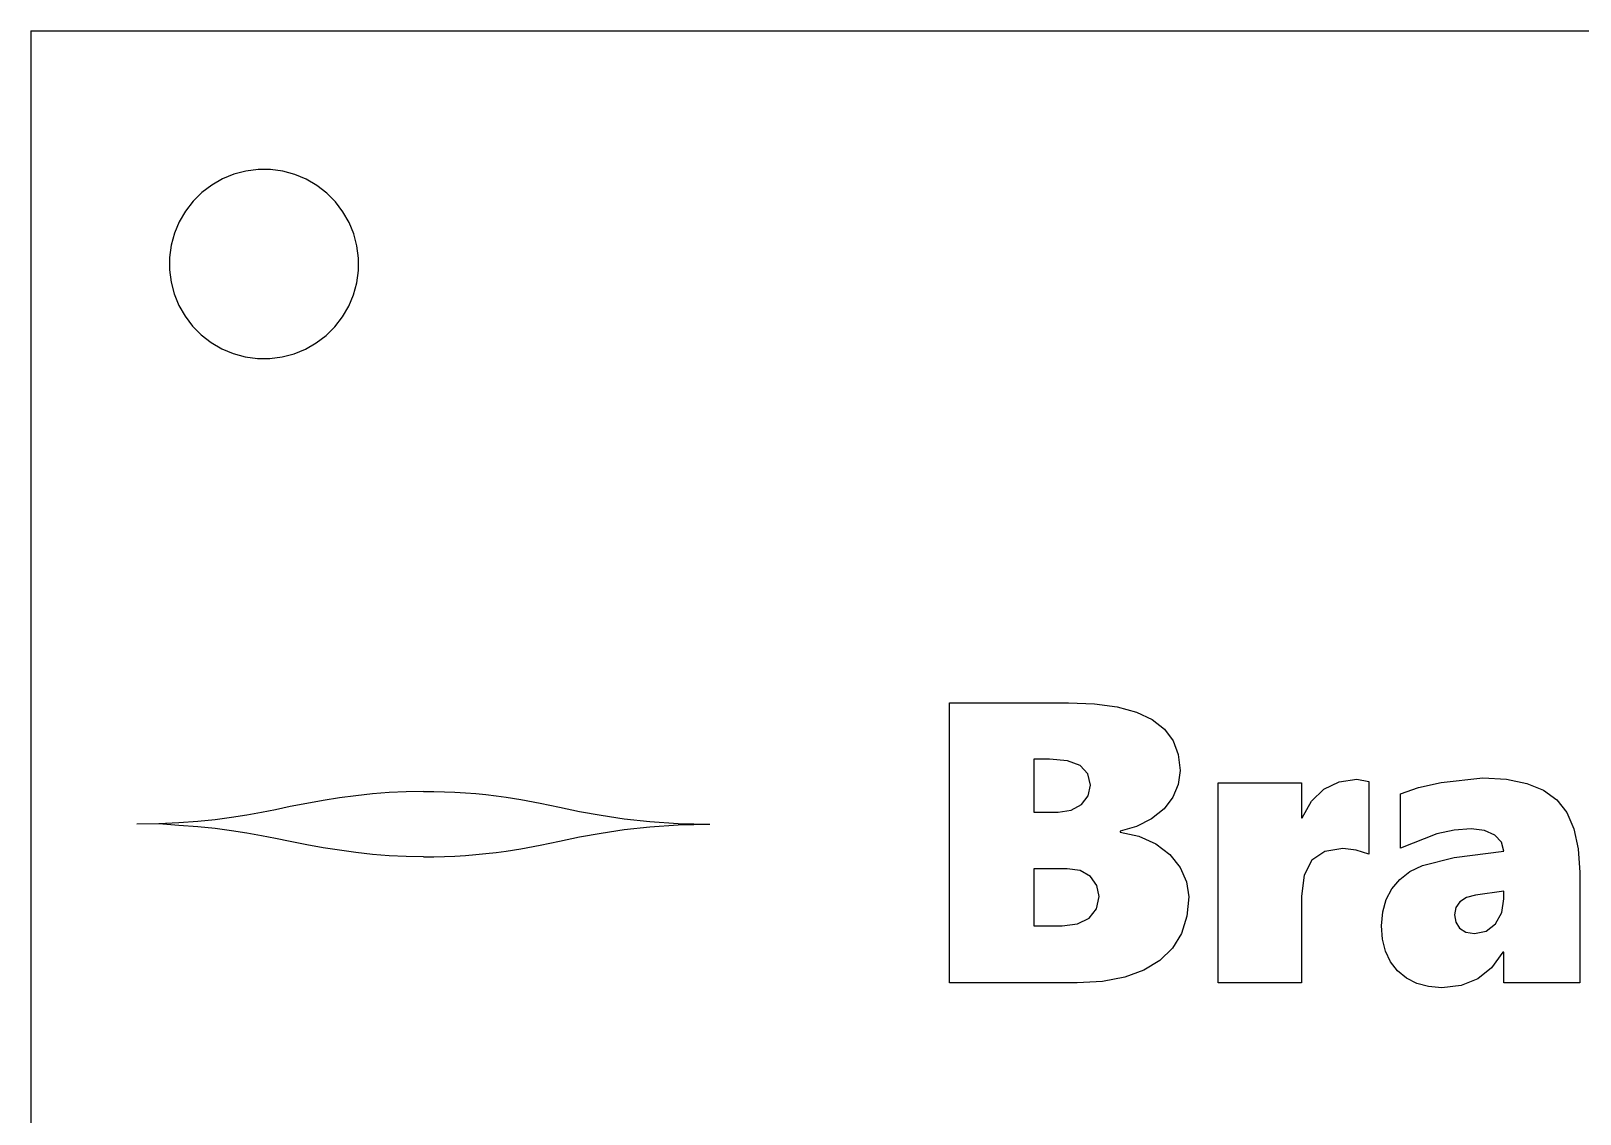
# Model space of a CAD drawing. Extents: x -52 to 52, y -74 to 74.
# Drawn here: x -52.5 to 0.7, y 36.6 to 73.8 of the extents above; entities that cross this region are included whole.
import ezdxf

# ---------------------------------------------------------------- set-up
doc = ezdxf.new("R2010")
doc.units = 0
doc.header["$MEASUREMENT"] = 0
doc.layers.get('0').update_dxf_attribs({"linetype": 'CONTINUOUS'})

msp = doc.modelspace()

# ---------------------------------------------------------------- linework, layer by layer
for p, q in [((-52.473, 73.775), (52.473, 73.775)), ((-52.473, 73.775), (-52.473, 30.513)), ((-45.898, 68.696), (-46.267, 68.485)), ((-45.505, 68.857), (-45.898, 68.696)), ((-45.094, 68.965), (-45.505, 68.857)), ((-44.672, 69.019), (-45.094, 68.965)), ((-44.247, 69.017), (-44.672, 69.019)), ((-43.826, 68.96), (-44.247, 69.017)), ((-43.415, 68.848), (-43.826, 68.96)), ((-43.023, 68.683), (-43.415, 68.848)), ((-42.656, 68.469), (-43.023, 68.683)), ((-46.606, 68.228), (-46.908, 67.928)), ((-46.267, 68.485), (-46.606, 68.228)), ((-42.32, 68.209), (-42.656, 68.469)), ((-42.021, 67.907), (-42.32, 68.209)), ((-47.168, 67.592), (-47.382, 67.225)), ((-46.908, 67.928), (-47.168, 67.592)), ((-41.763, 67.569), (-42.021, 67.907)), ((-41.552, 67.2), (-41.763, 67.569)), ((-47.382, 67.225), (-47.546, 66.833)), ((-41.391, 66.806), (-41.552, 67.2)), ((-47.546, 66.833), (-47.658, 66.423)), ((-41.283, 66.395), (-41.391, 66.806)), ((-47.716, 66.002), (-47.717, 65.576)), ((-47.658, 66.423), (-47.716, 66.002)), ((-41.23, 65.973), (-41.283, 66.395)), ((-41.231, 65.548), (-41.23, 65.973)), ((-47.717, 65.576), (-47.664, 65.155)), ((-41.289, 65.127), (-41.231, 65.548)), ((-47.664, 65.155), (-47.556, 64.744)), ((-41.401, 64.717), (-41.289, 65.127)), ((-47.556, 64.744), (-47.395, 64.35)), ((-41.565, 64.325), (-41.401, 64.717)), ((-47.395, 64.35), (-47.184, 63.981)), ((-47.184, 63.981), (-46.926, 63.643)), ((-42.039, 63.621), (-41.779, 63.958)), ((-41.779, 63.958), (-41.565, 64.325)), ((-46.926, 63.643), (-46.627, 63.341)), ((-46.627, 63.341), (-46.291, 63.081)), ((-42.68, 63.065), (-42.341, 63.322)), ((-42.341, 63.322), (-42.039, 63.621)), ((-46.291, 63.081), (-45.924, 62.866)), ((-45.924, 62.866), (-45.532, 62.702)), ((-43.442, 62.693), (-43.049, 62.854)), ((-43.049, 62.854), (-42.68, 63.065)), ((-45.532, 62.702), (-45.121, 62.59)), ((-45.121, 62.59), (-44.7, 62.533)), ((-44.7, 62.533), (-44.275, 62.531)), ((-44.275, 62.531), (-43.853, 62.585)), ((-43.853, 62.585), (-43.442, 62.693)), ((-20.937, 41.093), (-20.937, 50.71)), ((-20.937, 50.71), (-16.853, 50.71)), ((-16.853, 50.71), (-15.955, 50.674)), ((-15.955, 50.674), (-15.177, 50.565)), ((-15.177, 50.565), (-14.519, 50.383)), ((-14.519, 50.383), (-13.98, 50.129)), ((-13.98, 50.129), (-13.561, 49.801)), ((-13.561, 49.801), (-13.262, 49.401)), ((-13.262, 49.401), (-13.083, 48.929)), ((-17.503, 48.772), (-18.04, 48.772)), ((-18.04, 48.772), (-18.04, 46.955)), ((-16.89, 48.716), (-17.503, 48.772)), ((-16.452, 48.549), (-16.89, 48.716)), ((-16.189, 48.27), (-16.452, 48.549)), ((-13.083, 48.929), (-13.023, 48.383)), ((-16.101, 47.88), (-16.189, 48.27)), ((-16.178, 47.509), (-16.101, 47.88)), ((-13.083, 47.901), (-13.264, 47.461)), ((-13.023, 48.383), (-13.083, 47.901)), ((-11.708, 41.093), (-11.708, 47.961)), ((-11.708, 47.961), (-8.851, 47.961)), ((-8.851, 47.961), (-8.851, 46.753)), ((-8.08, 47.743), (-7.557, 47.997)), ((-7.557, 47.997), (-6.953, 48.081)), ((-6.953, 48.081), (-6.544, 48.001)), ((-6.544, 48.001), (-6.544, 45.513)), ((-4.83, 47.798), (-4.062, 47.974)), ((-4.062, 47.974), (-2.627, 48.128)), ((-2.627, 48.128), (-1.812, 48.082)), ((-1.812, 48.082), (-1.117, 47.941)), ((-1.117, 47.941), (-0.543, 47.708)), ((-42.446, 47.35), (-43.007, 47.25)), ((-41.883, 47.439), (-42.446, 47.35)), ((-41.318, 47.516), (-41.883, 47.439)), ((-40.749, 47.579), (-41.318, 47.516)), ((-40.174, 47.626), (-40.749, 47.579)), ((-39.592, 47.655), (-40.174, 47.626)), ((-39, 47.665), (-39.592, 47.655)), ((-39, 47.665), (-38.639, 47.662)), ((-38.639, 47.662), (-38.278, 47.653)), ((-38.278, 47.653), (-37.918, 47.637)), ((-37.918, 47.637), (-37.56, 47.615)), ((-37.56, 47.615), (-37.205, 47.587)), ((-37.205, 47.587), (-36.854, 47.553)), ((-36.854, 47.553), (-36.506, 47.513)), ((-36.506, 47.513), (-36.163, 47.466)), ((-36.163, 47.466), (-35.659, 47.384)), ((-35.659, 47.384), (-34.996, 47.258)), ((-16.41, 47.213), (-16.178, 47.509)), ((-13.264, 47.461), (-13.569, 47.068)), ((-8.507, 47.326), (-8.08, 47.743)), ((-5.457, 47.578), (-4.83, 47.798)), ((-5.457, 45.721), (-5.457, 47.578)), ((-0.543, 47.708), (-0.089, 47.38)), ((-0.089, 47.38), (0.256, 46.944)), ((-45.061, 46.852), (-45.588, 46.768)), ((-44.561, 46.942), (-45.061, 46.852)), ((-44.083, 47.036), (-44.561, 46.942)), ((-43.569, 47.141), (-44.083, 47.036)), ((-43.007, 47.25), (-43.569, 47.141)), ((-34.996, 47.258), (-34.328, 47.121)), ((-34.328, 47.121), (-33.636, 46.98)), ((-33.636, 46.98), (-32.901, 46.845)), ((-32.901, 46.845), (-32.105, 46.725)), ((-18.04, 46.955), (-17.201, 46.955)), ((-17.201, 46.955), (-16.762, 47.019)), ((-16.762, 47.019), (-16.41, 47.213)), ((-13.569, 47.068), (-13.999, 46.727)), ((-8.824, 46.753), (-8.507, 47.326)), ((0.256, 46.944), (0.502, 46.382)), ((-48.087, 46.551), (-48.839, 46.54)), ((-47.392, 46.582), (-48.087, 46.551)), ((-47.392, 46.499), (-48.087, 46.551)), ((-46.748, 46.63), (-47.392, 46.582)), ((-46.748, 46.45), (-47.392, 46.499)), ((-46.148, 46.693), (-46.748, 46.63)), ((-46.148, 46.388), (-46.748, 46.45)), ((-45.588, 46.768), (-46.148, 46.693)), ((-45.588, 46.313), (-46.148, 46.388)), ((-45.061, 46.229), (-45.588, 46.313)), ((-32.901, 46.236), (-32.105, 46.356)), ((-32.105, 46.725), (-31.229, 46.628)), ((-32.105, 46.356), (-31.229, 46.452)), ((-31.229, 46.628), (-30.254, 46.564)), ((-31.229, 46.452), (-30.254, 46.517)), ((-30.254, 46.564), (-29.161, 46.54)), ((-30.254, 46.517), (-29.161, 46.54)), ((-14.516, 46.462), (-15.082, 46.297)), ((-15.082, 46.297), (-15.082, 46.27)), ((-15.082, 46.27), (-14.433, 46.129)), ((-13.999, 46.727), (-14.516, 46.462)), ((-8.851, 46.753), (-8.824, 46.753)), ((-3.608, 46.337), (-4.208, 46.213)), ((-3.023, 46.378), (-3.608, 46.337)), ((-2.565, 46.324), (-3.023, 46.378)), ((-2.211, 46.163), (-2.565, 46.324)), ((0.502, 46.382), (0.65, 45.695)), ((-44.561, 46.139), (-45.061, 46.229)), ((-44.083, 46.044), (-44.561, 46.139)), ((-43.569, 45.94), (-44.083, 46.044)), ((-43.007, 45.831), (-43.569, 45.94)), ((-42.446, 45.731), (-43.007, 45.831)), ((-35.659, 45.696), (-34.996, 45.822)), ((-34.996, 45.822), (-34.328, 45.96)), ((-34.328, 45.96), (-33.636, 46.101)), ((-33.636, 46.101), (-32.901, 46.236)), ((-14.433, 46.129), (-13.855, 45.865)), ((-13.855, 45.865), (-13.373, 45.499)), ((-4.208, 46.213), (-5.457, 45.721)), ((-1.985, 45.918), (-2.211, 46.163)), ((-1.91, 45.613), (-1.985, 45.918)), ((-41.883, 45.641), (-42.446, 45.731)), ((-41.318, 45.565), (-41.883, 45.641)), ((-40.749, 45.502), (-41.318, 45.565)), ((-40.174, 45.455), (-40.749, 45.502)), ((-39.592, 45.426), (-40.174, 45.455)), ((-39, 45.415), (-39.592, 45.426)), ((-39, 45.415), (-38.639, 45.419)), ((-38.639, 45.419), (-38.278, 45.428)), ((-38.278, 45.428), (-37.918, 45.444)), ((-37.918, 45.444), (-37.56, 45.465)), ((-37.56, 45.465), (-37.205, 45.493)), ((-37.205, 45.493), (-36.854, 45.528)), ((-36.854, 45.528), (-36.506, 45.568)), ((-36.506, 45.568), (-36.163, 45.615)), ((-36.163, 45.615), (-35.659, 45.696)), ((-13.373, 45.499), (-13.016, 45.053)), ((-8.497, 45.298), (-8.763, 44.787)), ((-8.055, 45.605), (-8.497, 45.298)), ((-7.436, 45.707), (-8.055, 45.605)), ((-6.98, 45.647), (-7.436, 45.707)), ((-6.544, 45.513), (-6.98, 45.647)), ((-4.702, 45.124), (-3.613, 45.392)), ((-3.613, 45.392), (-1.91, 45.613)), ((0.65, 45.695), (0.699, 44.882)), ((-16.899, 45.01), (-18.04, 45.01)), ((-18.04, 45.01), (-18.04, 43.044)), ((-16.452, 44.943), (-16.899, 45.01)), ((-16.101, 44.741), (-16.452, 44.943)), ((-15.875, 44.436), (-16.101, 44.741)), ((-13.016, 45.053), (-12.795, 44.558)), ((-8.763, 44.787), (-8.851, 44.071)), ((-5.479, 44.644), (-5.129, 44.911)), ((-5.129, 44.911), (-4.702, 45.124)), ((0.699, 44.882), (0.699, 41.093)), ((-15.8, 44.057), (-15.875, 44.436)), ((-12.795, 44.558), (-12.721, 44.044)), ((-5.946, 43.951), (-5.751, 44.324)), ((-5.751, 44.324), (-5.479, 44.644)), ((-1.91, 44.238), (-2.875, 44.104)), ((-1.91, 43.977), (-1.91, 44.238)), ((-16.142, 43.316), (-15.885, 43.637)), ((-15.885, 43.637), (-15.8, 44.057)), ((-12.721, 44.044), (-12.783, 43.377)), ((-8.851, 44.071), (-8.851, 41.093)), ((-6.062, 43.524), (-5.946, 43.951)), ((-3.554, 43.678), (-3.6, 43.427)), ((-3.419, 43.874), (-3.554, 43.678)), ((-3.192, 44.017), (-3.419, 43.874)), ((-2.875, 44.104), (-3.192, 44.017)), ((-1.979, 43.501), (-1.91, 43.977)), ((-17.074, 43.044), (-16.546, 43.112)), ((-16.546, 43.112), (-16.142, 43.316)), ((-12.783, 43.377), (-12.969, 42.79)), ((-6.101, 43.044), (-6.062, 43.524)), ((-3.6, 43.427), (-3.555, 43.17)), ((-3.555, 43.17), (-3.422, 42.964)), ((-2.509, 42.867), (-2.188, 43.118)), ((-2.188, 43.118), (-1.979, 43.501)), ((-18.04, 43.044), (-17.074, 43.044)), ((-12.969, 42.79), (-13.279, 42.285)), ((-6.067, 42.586), (-6.101, 43.044)), ((-5.964, 42.176), (-6.067, 42.586)), ((-3.422, 42.964), (-3.206, 42.828)), ((-3.206, 42.828), (-2.916, 42.783)), ((-2.916, 42.783), (-2.509, 42.867)), ((-13.279, 42.285), (-13.714, 41.861)), ((-5.792, 41.815), (-5.964, 42.176)), ((-1.936, 42.139), (-2.324, 41.608)), ((-1.91, 42.139), (-1.936, 42.139)), ((-1.91, 41.093), (-1.91, 42.139)), ((-14.263, 41.525), (-14.919, 41.285)), ((-13.714, 41.861), (-14.263, 41.525)), ((-5.551, 41.502), (-5.792, 41.815)), ((-5.25, 41.25), (-5.551, 41.502)), ((-2.324, 41.608), (-2.802, 41.229)), ((-16.551, 41.093), (-20.937, 41.093)), ((-15.682, 41.141), (-16.551, 41.093)), ((-14.919, 41.285), (-15.682, 41.141)), ((-8.851, 41.093), (-11.708, 41.093)), ((-4.896, 41.069), (-5.25, 41.25)), ((-4.489, 40.961), (-4.896, 41.069)), ((-4.029, 40.925), (-4.489, 40.961)), ((-3.37, 41.001), (-4.029, 40.925)), ((-2.802, 41.229), (-3.37, 41.001)), ((0.699, 41.093), (-1.91, 41.093))]:
    msp.add_line(p, q)

doc.saveas('drawing.dxf')
